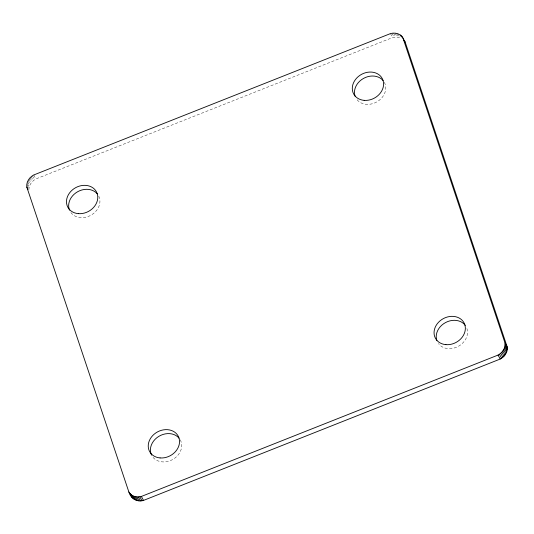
<?xml version="1.0" encoding="UTF-8"?>
<svg xmlns="http://www.w3.org/2000/svg" width="534" height="534" viewBox="0 0 534 534"><rect width="100%" height="100%" fill="white"/><g stroke="black" fill="none" stroke-linecap="round" stroke-linejoin="round"><path stroke-width="0.4" stroke-dasharray="2.67 2" d="M28.869 189.737C28.829 185.131 31.973 181.019 35.938 178.93L392.644 37.547L397.216 37.106L401.361 38.274M397.897 33.749L400.066 37.714M396.508 33.355L398.678 37.32M395.047 33.141L397.216 37.106M393.538 33.108L395.707 37.073M392.003 33.262L394.172 37.22M390.474 33.589L392.644 37.547M33.769 174.965L35.938 178.93M32.4 175.786L34.57 179.751M31.139 176.747L33.308 180.706M29.997 177.829L32.167 181.794M29.003 179.017L31.179 182.982M28.175 180.285L30.345 184.25M27.521 181.62L29.69 185.585M27.408 183.656L29.216 186.96M27.134 185.051L28.943 188.355M384.313 82.289A16.247 13.504 -28.7 0 1 377.458 101.54A16.247 13.504 -28.7 0 1 356.692 99.291M466.93 328.517A16.247 13.504 -28.7 0 1 458.112 346.466A16.247 13.504 -28.7 0 1 438.447 343.576M98.817 196.205A16.247 13.504 -28.7 0 1 89.765 215.843A16.247 13.504 -28.7 0 1 69.487 210.109M180.252 439.862A16.247 13.504 -28.7 0 1 172.669 459.54A16.247 13.504 -28.7 0 1 151.863 455.676"/><path stroke-width="0.8" d="M128.868 491.994C131.157 496.4 136.844 497.781 141.363 496.453L498.068 355.07C502.414 352.807 505.805 347.961 505.004 342.915L402.97 38.041C400.674 33.635 394.986 32.254 390.474 33.589L33.769 174.965C29.417 177.228 26.026 182.074 26.827 187.127L128.868 491.994C130.55 498.342 137.231 502.514 143.533 500.411L500.238 359.035C504.59 356.772 507.974 351.926 507.173 346.88L405.139 42.006L402.269 36.919M403.564 39.876L405.139 42.006M131.738 497.081L130.243 493.59M401.394 35.911L402.115 37.233M400.36 35.037L401.087 36.359M505.004 342.915L507.173 346.88M505.131 344.263L507.3 348.228M505.057 345.652L507.227 349.61M504.784 347.04L506.953 351.005M504.31 348.415L506.486 352.38M503.655 349.75L505.825 353.715M502.828 351.018L504.997 354.983M501.833 352.206L504.003 356.171M500.692 353.294L502.868 357.253M499.43 354.249L501.6 358.214M498.068 355.07L500.238 359.035M26.827 187.127L27.908 189.103M141.363 496.453L143.533 500.411M139.828 496.78L142.004 500.738M138.299 496.927L140.469 500.892M136.784 496.894L138.953 500.859M135.322 496.68L137.492 500.645M133.934 496.286L136.103 500.251M132.646 495.726L134.815 499.69M131.471 494.998L133.64 498.963M130.443 494.124L132.612 498.089M355.063 96.16A16.247 13.504 -28.7 0 1 363.514 78.418A16.247 13.504 -28.7 0 1 383.105 80.547M436.819 340.452A16.247 13.504 -28.7 0 1 445.643 322.509A16.247 13.504 -28.7 0 1 465.301 325.393M69.24 209.448A16.247 13.504 -28.7 0 1 77.69 191.706A16.247 13.504 -28.7 0 1 97.281 193.835M151.536 455.048A16.247 13.504 -28.7 0 1 158.718 436.425A16.247 13.504 -28.7 0 1 179.044 438.12M364.148 100.359A16.247 13.504 -28.7 0 0 383.005 80.267A16.247 13.504 -28.7 0 0 356.692 78.071A16.247 13.504 -28.7 0 0 364.148 100.359M445.91 344.644A16.247 13.504 -28.7 0 0 464.76 324.552A16.247 13.504 -28.7 0 0 438.447 322.362A16.247 13.504 -28.7 0 0 445.91 344.644M160.087 457.932A16.247 13.504 -28.7 0 0 178.937 437.84A16.247 13.504 -28.7 0 0 152.631 435.644A16.247 13.504 -28.7 0 0 160.087 457.932M78.324 213.64A16.247 13.504 -28.7 0 0 97.181 193.548A16.247 13.504 -28.7 0 0 70.868 191.359A16.247 13.504 -28.7 0 0 78.324 213.64"/></g></svg>
